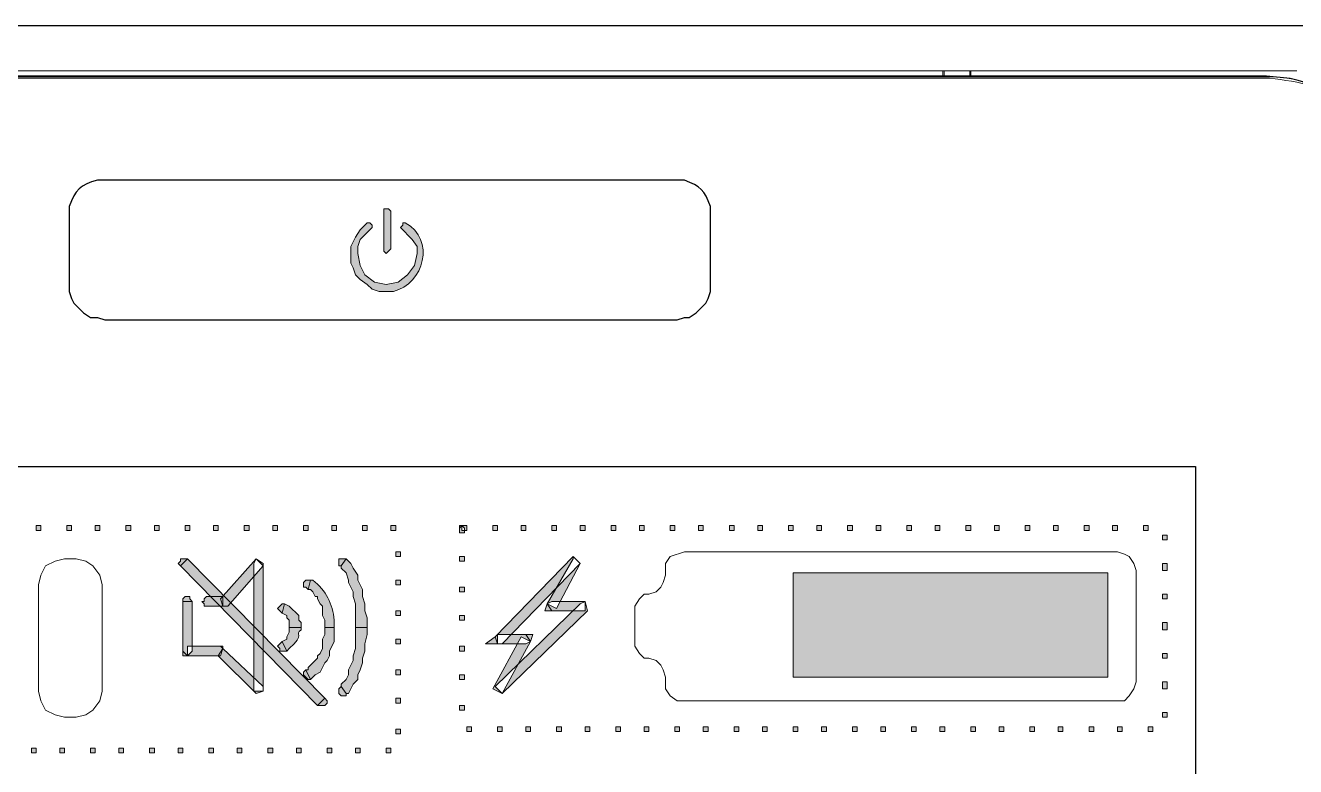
# Model space of a CAD drawing. Header units: millimetres. Extents: x 11355 to 11505, y 8083 to 8171.
# Drawn here: x 11373.899 to 11375.773, y 8089.76 to 8090.854 of the extents above; entities that cross this region are included whole.
import ezdxf

# ---------------------------------------------------------------- set-up
doc = ezdxf.new("R2010")
doc.units = ezdxf.units.MM
doc.layers.add('UPS', color=7, linetype='Continuous')

# ---------------------------------------------------------------- blocks, each defined once
blk = doc.blocks.new('UPS - Display Interface')
at = {"layer": 'UPS'}
blk.add_hatch(color=256, dxfattribs=at).paths.add_polyline_path([(0, 183.12), (-0.24, 183.36), (-0.24, 187.68), (0.24, 187.68), (0.48, 187.44), (0.48, 183.6)])
h = blk.add_hatch(color=256, dxfattribs=at)
h.dxf.hatch_style = 1
edge = h.paths.add_edge_path()
edge.add_spline(control_points=[(0, 179.28), (0, 179.28), (-0.72, 179.28), (-0.72, 179.28), (-0.72, 179.28), (-1.44, 179.52), (-1.44, 179.52), (-1.44, 179.52), (-1.92, 180), (-1.92, 180), (-1.92, 180), (-2.64, 180.48), (-2.64, 180.48), (-2.64, 180.48), (-3.12, 180.96), (-3.12, 180.96), (-3.12, 180.96), (-3.36, 181.68), (-3.36, 181.68), (-3.36, 181.68), (-3.6, 182.16), (-3.6, 182.16), (-3.6, 182.16), (-3.6, 183.84), (-3.6, 183.84), (-3.6, 183.84), (-3.12, 184.8), (-3.12, 184.8), (-3.12, 184.8), (-2.64, 185.52), (-2.64, 185.52), (-2.64, 185.52), (-1.92, 186.24), (-1.92, 186.24), (-1.92, 186.24), (-1.68, 186.24), (-1.68, 186.24), (-1.68, 186.24), (-1.44, 186), (-1.44, 186), (-1.44, 186), (-1.44, 185.76), (-1.44, 185.76), (-1.44, 185.76), (-2.64, 184.56), (-2.64, 184.56), (-2.64, 184.56), (-2.88, 183.84), (-2.88, 183.84), (-2.88, 183.84), (-2.88, 183.12), (-2.88, 183.12), (-2.88, 183.12), (-2.64, 181.92), (-2.64, 181.92), (-2.64, 181.92), (-2.16, 180.96), (-2.16, 180.96), (-2.16, 180.96), (-1.2, 180.24), (-1.2, 180.24), (-1.2, 180.24), (0, 180), (0, 180), (0, 180), (1.2, 180.24), (1.2, 180.24), (1.2, 180.24), (2.16, 180.96), (2.16, 180.96), (2.16, 180.96), (2.88, 181.92), (2.88, 181.92), (2.88, 181.92), (3.12, 183.12), (3.12, 183.12), (3.12, 183.12), (3.12, 183.84), (3.12, 183.84), (3.12, 183.84), (2.64, 184.56), (2.64, 184.56), (2.64, 184.56), (1.44, 185.76), (1.44, 185.76), (1.44, 185.76), (1.68, 186), (1.68, 186), (1.68, 186), (1.68, 186.24), (1.68, 186.24), (1.68, 186.24), (1.92, 186.24), (1.92, 186.24), (5.02, 184.56), (3.85, 180.06), (0.72, 179.28), (0.72, 179.28), (0, 179.28), (0, 179.28)], knot_values=[0, 0, 0, 0, 1, 1, 1, 2, 2, 2, 3, 3, 3, 4, 4, 4, 5, 5, 5, 6, 6, 6, 7, 7, 7, 8, 8, 8, 9, 9, 9, 10, 10, 10, 11, 11, 11, 12, 12, 12, 13, 13, 13, 14, 14, 14, 15, 15, 15, 16, 16, 16, 17, 17, 17, 18, 18, 18, 19, 19, 19, 20, 20, 20, 21, 21, 21, 22, 22, 22, 23, 23, 23, 24, 24, 24, 25, 25, 25, 26, 26, 26, 27, 27, 27, 28, 28, 28, 29, 29, 29, 30, 30, 30, 31, 31, 31, 32, 32, 32, 33, 33, 33, 33], degree=3, periodic=0)
h = blk.add_hatch(color=256, dxfattribs=at)
h.dxf.hatch_style = 2
h.paths.add_polyline_path([(-77.76, 154.32), (-77.28, 154.32), (-77.28, 153.84), (-77.76, 153.84)])
h.paths.add_polyline_path([(-77.76, 151.2), (-77.28, 151.2), (-77.28, 150.72), (-77.76, 150.72)])
h.paths.add_polyline_path([(-77.76, 148.32), (-77.28, 148.32), (-77.28, 147.84), (-77.76, 147.84)])
h.paths.add_polyline_path([(-77.76, 145.2), (-77.28, 145.2), (-77.28, 144.72), (-77.76, 144.72)])
h.paths.add_polyline_path([(-77.76, 142.32), (-77.28, 142.32), (-77.28, 141.84), (-77.76, 141.84)])
h.paths.add_polyline_path([(-77.76, 139.2), (-77.28, 139.2), (-77.28, 138.72), (-77.76, 138.72)])
h.paths.add_polyline_path([(-77.76, 136.32), (-77.28, 136.32), (-77.28, 135.84), (-77.76, 135.84)])
h.paths.add_polyline_path([(-77.76, 133.2), (-77.28, 133.2), (-77.28, 132.72), (-77.76, 132.72)])
h.paths.add_polyline_path([(-74.64, 132.48), (-75.12, 132.48), (-75.12, 132.96), (-74.64, 132.96)])
h.paths.add_polyline_path([(-71.52, 132.48), (-72, 132.48), (-72, 132.96), (-71.52, 132.96)])
h.paths.add_polyline_path([(-68.64, 132.48), (-69.12, 132.48), (-69.12, 132.96), (-68.64, 132.96)])
h.paths.add_polyline_path([(-65.52, 132.48), (-66, 132.48), (-66, 132.96), (-65.52, 132.96)])
h.paths.add_polyline_path([(-62.64, 132.48), (-63.12, 132.48), (-63.12, 132.96), (-62.64, 132.96)])
h.paths.add_polyline_path([(-59.52, 132.48), (-60, 132.48), (-60, 132.96), (-59.52, 132.96)])
h.paths.add_polyline_path([(-56.64, 132.48), (-57.12, 132.48), (-57.12, 132.96), (-56.64, 132.96)])
h.paths.add_polyline_path([(-53.52, 132.48), (-54, 132.48), (-54, 132.96), (-53.52, 132.96)])
h.paths.add_polyline_path([(-50.64, 132.48), (-51.12, 132.48), (-51.12, 132.96), (-50.64, 132.96)])
h.paths.add_polyline_path([(-47.52, 132.48), (-48, 132.48), (-48, 132.96), (-47.52, 132.96)])
h.paths.add_polyline_path([(-44.64, 132.48), (-45.12, 132.48), (-45.12, 132.96), (-44.64, 132.96)])
h.paths.add_polyline_path([(-41.52, 132.48), (-42, 132.48), (-42, 132.96), (-41.52, 132.96)])
h.paths.add_polyline_path([(-38.64, 132.48), (-39.12, 132.48), (-39.12, 132.96), (-38.64, 132.96)])
h.paths.add_polyline_path([(-35.52, 132.48), (-36, 132.48), (-36, 132.96), (-35.52, 132.96)])
h.paths.add_polyline_path([(-32.64, 132.48), (-33.12, 132.48), (-33.12, 132.96), (-32.64, 132.96)])
h.paths.add_polyline_path([(-29.52, 132.48), (-30, 132.48), (-30, 132.96), (-29.52, 132.96)])
h.paths.add_polyline_path([(-26.64, 132.48), (-27.12, 132.48), (-27.12, 132.96), (-26.64, 132.96)])
h.paths.add_polyline_path([(-23.52, 132.48), (-24, 132.48), (-24, 132.96), (-23.52, 132.96)])
h.paths.add_polyline_path([(-20.64, 132.48), (-21.12, 132.48), (-21.12, 132.96), (-20.64, 132.96)])
h.paths.add_polyline_path([(-17.52, 132.48), (-18, 132.48), (-18, 132.96), (-17.52, 132.96)])
h.paths.add_polyline_path([(-14.64, 132.48), (-15.12, 132.48), (-15.12, 132.96), (-14.64, 132.96)])
h.paths.add_polyline_path([(-11.52, 132.48), (-12, 132.48), (-12, 132.96), (-11.52, 132.96)])
h.paths.add_polyline_path([(-8.64, 132.48), (-9.12, 132.48), (-9.12, 132.96), (-8.64, 132.96)])
h.paths.add_polyline_path([(-5.52, 132.48), (-6, 132.48), (-6, 132.96), (-5.52, 132.96)])
h.paths.add_polyline_path([(-2.64, 132.48), (-3.12, 132.48), (-3.12, 132.96), (-2.64, 132.96)])
h.paths.add_polyline_path([(0.48, 132.48), (0, 132.48), (0, 132.96), (0.48, 132.96)])
h.paths.add_polyline_path([(1.44, 134.4), (0.96, 134.4), (0.96, 134.88), (1.44, 134.88)])
h.paths.add_polyline_path([(1.44, 137.52), (0.96, 137.52), (0.96, 138), (1.44, 138)])
h.paths.add_polyline_path([(1.44, 140.4), (0.96, 140.4), (0.96, 140.88), (1.44, 140.88)])
h.paths.add_polyline_path([(1.44, 143.52), (0.96, 143.52), (0.96, 144), (1.44, 144)])
h.paths.add_polyline_path([(1.44, 146.4), (0.96, 146.4), (0.96, 146.88), (1.44, 146.88)])
h.paths.add_polyline_path([(1.44, 149.52), (0.96, 149.52), (0.96, 150), (1.44, 150)])
h.paths.add_polyline_path([(1.44, 152.4), (0.96, 152.4), (0.96, 152.88), (1.44, 152.88)])
h.paths.add_polyline_path([(0.48, 155.52), (0.96, 155.52), (0.96, 155.04), (0.48, 155.04)])
h.paths.add_polyline_path([(-2.4, 155.52), (-1.92, 155.52), (-1.92, 155.04), (-2.4, 155.04)])
h.paths.add_polyline_path([(-5.52, 155.52), (-5.04, 155.52), (-5.04, 155.04), (-5.52, 155.04)])
h.paths.add_polyline_path([(-8.4, 155.52), (-7.92, 155.52), (-7.92, 155.04), (-8.4, 155.04)])
h.paths.add_polyline_path([(-11.52, 155.52), (-11.04, 155.52), (-11.04, 155.04), (-11.52, 155.04)])
h.paths.add_polyline_path([(-14.4, 155.52), (-13.92, 155.52), (-13.92, 155.04), (-14.4, 155.04)])
h.paths.add_polyline_path([(-17.52, 155.52), (-17.04, 155.52), (-17.04, 155.04), (-17.52, 155.04)])
h.paths.add_polyline_path([(-20.4, 155.52), (-19.92, 155.52), (-19.92, 155.04), (-20.4, 155.04)])
h.paths.add_polyline_path([(-23.52, 155.52), (-23.04, 155.52), (-23.04, 155.04), (-23.52, 155.04)])
h.paths.add_polyline_path([(-26.4, 155.52), (-25.92, 155.52), (-25.92, 155.04), (-26.4, 155.04)])
h.paths.add_polyline_path([(-29.52, 155.52), (-29.04, 155.52), (-29.04, 155.04), (-29.52, 155.04)])
h.paths.add_polyline_path([(-32.4, 155.52), (-31.92, 155.52), (-31.92, 155.04), (-32.4, 155.04)])
h.paths.add_polyline_path([(-35.52, 155.52), (-35.04, 155.52), (-35.04, 155.04), (-35.52, 155.04)])
h.paths.add_polyline_path([(-38.4, 155.52), (-37.92, 155.52), (-37.92, 155.04), (-38.4, 155.04)])
h.paths.add_polyline_path([(-41.52, 155.52), (-41.04, 155.52), (-41.04, 155.04), (-41.52, 155.04)])
h.paths.add_polyline_path([(-44.4, 155.52), (-43.92, 155.52), (-43.92, 155.04), (-44.4, 155.04)])
h.paths.add_polyline_path([(-47.52, 155.52), (-47.04, 155.52), (-47.04, 155.04), (-47.52, 155.04)])
h.paths.add_polyline_path([(-50.4, 155.52), (-49.92, 155.52), (-49.92, 155.04), (-50.4, 155.04)])
h.paths.add_polyline_path([(-53.52, 155.52), (-53.04, 155.52), (-53.04, 155.04), (-53.52, 155.04)])
h.paths.add_polyline_path([(-56.4, 155.52), (-55.92, 155.52), (-55.92, 155.04), (-56.4, 155.04)])
h.paths.add_polyline_path([(-59.52, 155.52), (-59.04, 155.52), (-59.04, 155.04), (-59.52, 155.04)])
h.paths.add_polyline_path([(-62.4, 155.52), (-61.92, 155.52), (-61.92, 155.04), (-62.4, 155.04)])
h.paths.add_polyline_path([(-65.52, 155.52), (-65.04, 155.52), (-65.04, 155.04), (-65.52, 155.04)])
h.paths.add_polyline_path([(-68.4, 155.52), (-67.92, 155.52), (-67.92, 155.04), (-68.4, 155.04)])
h.paths.add_polyline_path([(-71.52, 155.52), (-71.04, 155.52), (-71.04, 155.04), (-71.52, 155.04)])
h.paths.add_polyline_path([(-74.4, 155.52), (-73.92, 155.52), (-73.92, 155.04), (-74.4, 155.04)])
h.paths.add_polyline_path([(-77.52, 155.52), (-77.04, 155.52), (-77.04, 155.04), (-77.52, 155.04)])
h = blk.add_hatch(color=256, dxfattribs=at)
h.dxf.hatch_style = 2
h.paths.add_polyline_path([(7.68, 155.52), (7.92, 155.28), (7.92, 154.8), (7.44, 154.8), (7.44, 155.28)])
h.paths.add_polyline_path([(7.44, 152.4), (7.92, 152.4), (7.92, 151.92), (7.44, 151.92)])
h.paths.add_polyline_path([(7.44, 149.28), (7.92, 149.28), (7.92, 148.8), (7.44, 148.8)])
h.paths.add_polyline_path([(7.44, 146.4), (7.92, 146.4), (7.92, 145.92), (7.44, 145.92)])
h.paths.add_polyline_path([(7.44, 143.28), (7.92, 143.28), (7.92, 142.8), (7.44, 142.8)])
h.paths.add_polyline_path([(7.44, 140.4), (7.92, 140.4), (7.92, 139.92), (7.44, 139.92)])
h.paths.add_polyline_path([(7.44, 137.28), (7.92, 137.28), (7.92, 136.8), (7.44, 136.8)])
h.paths.add_polyline_path([(8.64, 134.64), (8.16, 134.64), (8.16, 135.12), (8.64, 135.12)])
h.paths.add_polyline_path([(11.76, 134.64), (11.28, 134.64), (11.28, 135.12), (11.76, 135.12)])
h.paths.add_polyline_path([(14.64, 134.64), (14.16, 134.64), (14.16, 135.12), (14.64, 135.12)])
h.paths.add_polyline_path([(17.76, 134.64), (17.28, 134.64), (17.28, 135.12), (17.76, 135.12)])
h.paths.add_polyline_path([(20.64, 134.64), (20.16, 134.64), (20.16, 135.12), (20.64, 135.12)])
h.paths.add_polyline_path([(23.76, 134.64), (23.28, 134.64), (23.28, 135.12), (23.76, 135.12)])
h.paths.add_polyline_path([(26.64, 134.64), (26.16, 134.64), (26.16, 135.12), (26.64, 135.12)])
h.paths.add_polyline_path([(29.76, 134.64), (29.28, 134.64), (29.28, 135.12), (29.76, 135.12)])
h.paths.add_polyline_path([(32.64, 134.64), (32.16, 134.64), (32.16, 135.12), (32.64, 135.12)])
h.paths.add_polyline_path([(35.76, 134.64), (35.28, 134.64), (35.28, 135.12), (35.76, 135.12)])
h.paths.add_polyline_path([(38.64, 134.64), (38.16, 134.64), (38.16, 135.12), (38.64, 135.12)])
h.paths.add_polyline_path([(41.76, 134.64), (41.28, 134.64), (41.28, 135.12), (41.76, 135.12)])
h.paths.add_polyline_path([(44.64, 134.64), (44.16, 134.64), (44.16, 135.12), (44.64, 135.12)])
h.paths.add_polyline_path([(47.76, 134.64), (47.28, 134.64), (47.28, 135.12), (47.76, 135.12)])
h.paths.add_polyline_path([(50.64, 134.64), (50.16, 134.64), (50.16, 135.12), (50.64, 135.12)])
h.paths.add_polyline_path([(53.76, 134.64), (53.28, 134.64), (53.28, 135.12), (53.76, 135.12)])
h.paths.add_polyline_path([(56.64, 134.64), (56.16, 134.64), (56.16, 135.12), (56.64, 135.12)])
h.paths.add_polyline_path([(59.76, 134.64), (59.28, 134.64), (59.28, 135.12), (59.76, 135.12)])
h.paths.add_polyline_path([(62.64, 134.64), (62.16, 134.64), (62.16, 135.12), (62.64, 135.12)])
h.paths.add_polyline_path([(65.76, 134.64), (65.28, 134.64), (65.28, 135.12), (65.76, 135.12)])
h.paths.add_polyline_path([(68.64, 134.64), (68.16, 134.64), (68.16, 135.12), (68.64, 135.12)])
h.paths.add_polyline_path([(71.76, 134.64), (71.28, 134.64), (71.28, 135.12), (71.76, 135.12)])
h.paths.add_polyline_path([(74.64, 134.64), (74.16, 134.64), (74.16, 135.12), (74.64, 135.12)])
h.paths.add_polyline_path([(77.76, 134.64), (77.28, 134.64), (77.28, 135.12), (77.76, 135.12)])
h.paths.add_polyline_path([(79.2, 136.08), (78.72, 136.08), (78.72, 136.56), (79.2, 136.56)])
h.paths.add_polyline_path([(79.2, 138.96), (78.72, 138.96), (78.72, 139.68), (79.2, 139.68)])
h.paths.add_polyline_path([(79.2, 142.08), (78.72, 142.08), (78.72, 142.56), (79.2, 142.56)])
h.paths.add_polyline_path([(79.2, 144.96), (78.72, 144.96), (78.72, 145.68), (79.2, 145.68)])
h.paths.add_polyline_path([(79.2, 148.08), (78.72, 148.08), (78.72, 148.56), (79.2, 148.56)])
h.paths.add_polyline_path([(79.2, 150.96), (78.72, 150.96), (78.72, 151.68), (79.2, 151.68)])
h.paths.add_polyline_path([(79.2, 154.08), (78.72, 154.08), (78.72, 154.56), (79.2, 154.56)])
h.paths.add_polyline_path([(76.8, 155.52), (77.28, 155.52), (77.28, 155.04), (76.8, 155.04)])
h.paths.add_polyline_path([(73.68, 155.52), (74.16, 155.52), (74.16, 155.04), (73.68, 155.04)])
h.paths.add_polyline_path([(70.8, 155.52), (71.28, 155.52), (71.28, 155.04), (70.8, 155.04)])
h.paths.add_polyline_path([(67.68, 155.52), (68.16, 155.52), (68.16, 155.04), (67.68, 155.04)])
h.paths.add_polyline_path([(64.8, 155.52), (65.28, 155.52), (65.28, 155.04), (64.8, 155.04)])
h.paths.add_polyline_path([(61.68, 155.52), (62.16, 155.52), (62.16, 155.04), (61.68, 155.04)])
h.paths.add_polyline_path([(58.8, 155.52), (59.28, 155.52), (59.28, 155.04), (58.8, 155.04)])
h.paths.add_polyline_path([(55.68, 155.52), (56.16, 155.52), (56.16, 155.04), (55.68, 155.04)])
h.paths.add_polyline_path([(52.8, 155.52), (53.28, 155.52), (53.28, 155.04), (52.8, 155.04)])
h.paths.add_polyline_path([(49.68, 155.52), (50.16, 155.52), (50.16, 155.04), (49.68, 155.04)])
h.paths.add_polyline_path([(46.8, 155.52), (47.28, 155.52), (47.28, 155.04), (46.8, 155.04)])
h.paths.add_polyline_path([(43.68, 155.52), (44.16, 155.52), (44.16, 155.04), (43.68, 155.04)])
h.paths.add_polyline_path([(40.8, 155.52), (41.28, 155.52), (41.28, 155.04), (40.8, 155.04)])
h.paths.add_polyline_path([(37.68, 155.52), (38.16, 155.52), (38.16, 155.04), (37.68, 155.04)])
h.paths.add_polyline_path([(34.8, 155.52), (35.28, 155.52), (35.28, 155.04), (34.8, 155.04)])
h.paths.add_polyline_path([(31.68, 155.52), (32.16, 155.52), (32.16, 155.04), (31.68, 155.04)])
h.paths.add_polyline_path([(28.8, 155.52), (29.28, 155.52), (29.28, 155.04), (28.8, 155.04)])
h.paths.add_polyline_path([(25.68, 155.52), (26.16, 155.52), (26.16, 155.04), (25.68, 155.04)])
h.paths.add_polyline_path([(22.8, 155.52), (23.28, 155.52), (23.28, 155.04), (22.8, 155.04)])
h.paths.add_polyline_path([(19.68, 155.52), (20.16, 155.52), (20.16, 155.04), (19.68, 155.04)])
h.paths.add_polyline_path([(16.8, 155.52), (17.28, 155.52), (17.28, 155.04), (16.8, 155.04)])
h.paths.add_polyline_path([(13.68, 155.52), (14.16, 155.52), (14.16, 155.04), (13.68, 155.04)])
h.paths.add_polyline_path([(10.8, 155.52), (11.28, 155.52), (11.28, 155.04), (10.8, 155.04)])
h.paths.add_polyline_path([(7.68, 155.52), (8.16, 155.52), (8.16, 155.04), (7.68, 155.04)])
h.paths.add_polyline_path([(7.44, 155.28), (7.44, 155.52), (7.68, 155.52)])
h = blk.add_hatch(color=256, dxfattribs=at)
h.dxf.hatch_style = 2
h.paths.add_polyline_path([(-6.96, 137.28), (-20.88, 151.44), (-20.16, 152.16), (-6.24, 138)])
h.paths.add_polyline_path([(-20.16, 152.16), (-20.88, 151.44), (-21.12, 151.68), (-20.88, 151.92), (-20.88, 152.16)])
h.paths.add_polyline_path([(-6.96, 137.28), (-6.24, 138), (-6, 137.76), (-6, 137.52), (-6.24, 137.28)])
h = blk.add_hatch(color=256, dxfattribs=at)
h.dxf.hatch_style = 2
h.paths.add_polyline_path([(-18.24, 148.32), (-16.56, 148.32), (-16.56, 147.36), (-18.24, 147.36), (-18.48, 147.36), (-18.48, 147.6), (-18.72, 147.84), (-18.48, 147.84), (-18.48, 148.08)])
edge = h.paths.add_edge_path()
edge.add_spline(control_points=[(-16.08, 147.36), (-16.08, 147.36), (-16.56, 147.36), (-16.56, 147.36), (-16.56, 147.36), (-16.08, 147.36), (-16.08, 147.36)], knot_values=[0, 0, 0, 0, 1, 1, 1, 2, 2, 2, 2], degree=3, periodic=0)
h.paths.add_polyline_path([(-16.56, 147.36), (-16.8, 148.08), (-13.2, 152.16), (-12.48, 151.44), (-16.08, 147.36)])
h.paths.add_polyline_path([(-13.2, 152.16), (-12.48, 151.68), (-12.48, 138.72), (-13.44, 138.72), (-13.44, 151.68)])
h.paths.add_polyline_path([(-12.48, 138.72), (-13.2, 138.48), (-17.04, 142.32), (-16.56, 143.04), (-12.48, 139.2)])
h.paths.add_polyline_path([(-16.8, 143.28), (-16.56, 143.28), (-16.56, 143.04)])
h.paths.add_polyline_path([(-16.56, 143.04), (-16.8, 142.32), (-20.16, 142.32), (-20.16, 143.28), (-16.8, 143.28)])
h.paths.add_polyline_path([(-20.16, 142.32), (-20.64, 142.32), (-20.64, 142.8)])
h.paths.add_polyline_path([(-20.16, 142.32), (-20.64, 142.8), (-20.64, 147.84), (-19.68, 147.84), (-19.68, 142.8)])
h.paths.add_polyline_path([(-19.68, 147.84), (-20.64, 147.84), (-20.64, 148.08), (-20.4, 148.32), (-19.92, 148.32), (-19.92, 148.08)])
h = blk.add_hatch(color=256, dxfattribs=at)
h.dxf.hatch_style = 2
h.paths.add_polyline_path([(-4.08, 138.48), (-4.56, 139.2), (-4.56, 139.44), (-4.08, 139.92), (-3.84, 140.4), (-3.84, 140.88), (-3.36, 141.84), (-3.36, 142.32), (-3.12, 143.04), (-3.12, 145.2), (-1.92, 145.2), (-1.92, 144.48), (-2.16, 143.52), (-2.16, 142.8), (-2.4, 142.08), (-2.4, 141.6), (-2.64, 140.88), (-2.88, 140.4), (-2.88, 139.92), (-3.36, 139.44), (-3.84, 138.48)])
h.paths.add_polyline_path([(-1.92, 145.2), (-3.12, 145.2), (-3.12, 147.6), (-3.36, 148.32), (-3.36, 148.8), (-3.84, 149.76), (-3.84, 150), (-4.08, 150.72), (-4.56, 151.2), (-4.56, 151.44), (-4.08, 152.16), (-3.6, 151.68), (-3.36, 151.2), (-2.88, 150.48), (-2.88, 150), (-2.4, 149.04), (-2.4, 148.32), (-2.16, 147.6), (-2.16, 146.88), (-1.92, 146.16)])
h.paths.add_polyline_path([(-4.08, 152.16), (-4.56, 151.44), (-4.8, 151.44), (-4.8, 152.16)])
h.paths.add_polyline_path([(-4.56, 139.2), (-4.08, 138.48), (-4.08, 138.24), (-4.56, 138.24), (-4.8, 138.48), (-4.8, 138.96)])
h = blk.add_hatch(color=256, dxfattribs=at)
h.dxf.hatch_style = 2
h.paths.add_polyline_path([(16.8, 146.88), (16.08, 146.88), (16.32, 147.6)])
h.paths.add_polyline_path([(16.32, 147.6), (16.8, 147.84), (20.16, 147.84), (20.16, 146.88), (16.8, 146.88)])
h.paths.add_polyline_path([(20.16, 147.84), (20.4, 146.88), (11.76, 138.48), (11.04, 139.2), (19.68, 147.6)])
h.paths.add_polyline_path([(11.76, 138.48), (10.8, 138.96), (13.68, 144.24), (14.64, 143.76)])
h.paths.add_polyline_path([(14.16, 144.48), (14.88, 144.48), (14.64, 143.76)])
h.paths.add_polyline_path([(14.64, 143.76), (14.16, 143.52), (11.28, 143.52), (11.28, 144.48), (14.16, 144.48)])
h.paths.add_polyline_path([(11.28, 143.52), (10.08, 143.52), (11.04, 144.24)])
h.paths.add_polyline_path([(11.28, 143.52), (11.04, 144.24), (18.96, 152.4), (19.68, 151.68), (11.76, 143.52)])
h.paths.add_polyline_path([(18.96, 152.4), (19.68, 151.68), (17.28, 147.12), (16.32, 147.6), (18.96, 152.16)])
h = blk.add_hatch(color=256, dxfattribs=at)
h.dxf.hatch_style = 2
h.paths.add_polyline_path([(-7.68, 139.92), (-8.16, 140.88), (-7.92, 140.88), (-7.92, 141.12), (-6.96, 142.08), (-6.96, 142.32), (-6.72, 142.56), (-6.48, 143.04), (-6.48, 144), (-6.24, 144.48), (-6.24, 145.2), (-5.28, 145.2), (-5.28, 143.76), (-5.76, 142.8), (-5.76, 142.32), (-6, 141.84), (-6.24, 141.6), (-6.72, 140.64), (-7.2, 140.4)])
edge = h.paths.add_edge_path()
edge.add_spline(control_points=[(-5.28, 145.2), (-5.28, 145.2), (-6.24, 145.2), (-6.24, 145.2), (-6.24, 145.2), (-6.24, 145.92), (-6.24, 145.92), (-6.24, 145.92), (-6.48, 146.4), (-6.48, 146.4), (-6.48, 146.4), (-6.48, 147.36), (-6.48, 147.36), (-6.48, 147.36), (-6.72, 147.6), (-6.72, 147.6), (-6.72, 147.6), (-6.96, 148.08), (-6.96, 148.08), (-6.96, 148.08), (-6.96, 148.32), (-6.96, 148.32), (-6.96, 148.32), (-7.2, 148.32), (-7.2, 148.32), (-7.2, 148.32), (-7.44, 148.8), (-7.44, 148.8), (-7.44, 148.8), (-7.68, 149.04), (-7.68, 149.04), (-7.68, 149.04), (-7.92, 149.04), (-7.92, 149.04), (-7.92, 149.04), (-7.68, 150), (-7.68, 150), (-7.68, 150), (-7.44, 150), (-7.44, 150), (-6.12, 148.95), (-5.42, 147.56), (-5.28, 145.92), (-5.28, 145.92), (-5.28, 145.2), (-5.28, 145.2)], knot_values=[0, 0, 0, 0, 1, 1, 1, 2, 2, 2, 3, 3, 3, 4, 4, 4, 5, 5, 5, 6, 6, 6, 7, 7, 7, 8, 8, 8, 9, 9, 9, 10, 10, 10, 11, 11, 11, 12, 12, 12, 13, 13, 13, 14, 14, 14, 15, 15, 15, 15], degree=3, periodic=0)
h.paths.add_polyline_path([(-7.68, 150), (-7.92, 149.04), (-8.16, 149.28), (-8.4, 149.28), (-8.4, 149.76), (-8.16, 150)])
h.paths.add_polyline_path([(-8.16, 140.88), (-7.68, 139.92), (-7.92, 139.92), (-8.4, 140.4), (-8.4, 140.64)])
h = blk.add_hatch(color=256, dxfattribs=at)
h.dxf.hatch_style = 2
h.paths.add_polyline_path([(41.28, 140.16), (73.2, 140.16), (73.2, 150.72), (41.28, 150.72)])
h = blk.add_hatch(color=256, dxfattribs=at)
h.dxf.hatch_style = 2
edge = h.paths.add_edge_path()
edge.add_spline(control_points=[(-10.08, 142.8), (-10.08, 142.8), (-10.56, 143.76), (-10.56, 143.76), (-10.56, 143.76), (-10.08, 144), (-10.08, 144), (-10.08, 144), (-10.08, 144.24), (-10.08, 144.24), (-10.08, 144.24), (-9.84, 144.72), (-9.84, 144.72), (-9.84, 144.72), (-9.84, 145.2), (-9.84, 145.2), (-9.84, 145.2), (-8.64, 145.2), (-8.64, 145.2), (-8.64, 145.2), (-8.64, 144.96), (-8.64, 144.96), (-9.37, 144.44), (-8.13, 144.54), (-9.84, 143.04), (-9.84, 143.04), (-10.08, 142.8), (-10.08, 142.8)], knot_values=[0, 0, 0, 0, 1, 1, 1, 2, 2, 2, 3, 3, 3, 4, 4, 4, 5, 5, 5, 6, 6, 6, 7, 7, 7, 8, 8, 8, 9, 9, 9, 9], degree=3, periodic=0)
h.paths.add_polyline_path([(-8.64, 145.2), (-9.84, 145.2), (-9.84, 145.92), (-10.08, 146.16), (-10.08, 146.4), (-10.56, 146.64), (-10.32, 147.6), (-9.84, 147.36), (-8.88, 146.4), (-8.88, 145.92), (-8.64, 145.68)])
h.paths.add_polyline_path([(-10.32, 147.6), (-10.56, 146.64), (-11.04, 147.12), (-10.56, 147.6)])
h.paths.add_polyline_path([(-10.56, 143.76), (-10.08, 142.8), (-10.8, 142.8), (-10.8, 143.04), (-11.04, 143.28)])
at = {"layer": 'UPS', "lineweight": 25}
for points in [[(89.28, 201.12), (-89.28, 201.12)], [(-32.16, 187.2), (-32.16, 180)], [(32.88, 180), (32.88, 187.2)], [(-32.16, 180), (-32.16, 179.28), (-31.92, 178.56), (-31.68, 178.08), (-30.72, 177.12), (-30, 176.64), (-29.28, 176.64), (-28.56, 176.4), (29.52, 176.4)], [(29.52, 176.4), (30.24, 176.64), (30.72, 176.64), (31.44, 177.12), (32.4, 178.08), (32.64, 178.56), (32.88, 179.28), (32.88, 180)], [(82.08, 65.04), (-80.88, 65.04), (-80.88, 161.52), (82.08, 161.52), (82.08, 65.04)]]:
    blk.add_lwpolyline(points, dxfattribs=at)
at = {"layer": 'UPS', "lineweight": 0}
for points in [[(0, 183.12), (-0.24, 183.36), (-0.24, 187.68), (0.24, 187.68), (0.48, 187.44), (0.48, 183.6), (0, 183.12)], [(-35.52, 155.52), (-35.04, 155.52), (-35.04, 155.04), (-35.52, 155.04), (-35.52, 155.52)], [(-32.4, 155.52), (-31.92, 155.52), (-31.92, 155.04), (-32.4, 155.04), (-32.4, 155.52)], [(-29.52, 155.52), (-29.04, 155.52), (-29.04, 155.04), (-29.52, 155.04), (-29.52, 155.52)], [(-26.4, 155.52), (-25.92, 155.52), (-25.92, 155.04), (-26.4, 155.04), (-26.4, 155.52)], [(-23.52, 155.52), (-23.04, 155.52), (-23.04, 155.04), (-23.52, 155.04), (-23.52, 155.52)], [(-20.4, 155.52), (-19.92, 155.52), (-19.92, 155.04), (-20.4, 155.04), (-20.4, 155.52)], [(-17.52, 155.52), (-17.04, 155.52), (-17.04, 155.04), (-17.52, 155.04), (-17.52, 155.52)], [(-14.4, 155.52), (-13.92, 155.52), (-13.92, 155.04), (-14.4, 155.04), (-14.4, 155.52)], [(-11.52, 155.52), (-11.04, 155.52), (-11.04, 155.04), (-11.52, 155.04), (-11.52, 155.52)], [(-8.4, 155.52), (-7.92, 155.52), (-7.92, 155.04), (-8.4, 155.04), (-8.4, 155.52)], [(-5.52, 155.52), (-5.04, 155.52), (-5.04, 155.04), (-5.52, 155.04), (-5.52, 155.52)], [(-2.4, 155.52), (-1.92, 155.52), (-1.92, 155.04), (-2.4, 155.04), (-2.4, 155.52)], [(0.48, 155.52), (0.96, 155.52), (0.96, 155.04), (0.48, 155.04), (0.48, 155.52)], [(7.44, 155.28), (7.44, 155.52), (7.68, 155.52), (7.44, 155.28)], [(7.68, 155.52), (7.92, 155.28), (7.92, 154.8), (7.44, 154.8), (7.44, 155.28), (7.68, 155.52)], [(7.68, 155.52), (8.16, 155.52), (8.16, 155.04), (7.68, 155.04), (7.68, 155.52)], [(10.8, 155.52), (11.28, 155.52), (11.28, 155.04), (10.8, 155.04), (10.8, 155.52)], [(13.68, 155.52), (14.16, 155.52), (14.16, 155.04), (13.68, 155.04), (13.68, 155.52)], [(16.8, 155.52), (17.28, 155.52), (17.28, 155.04), (16.8, 155.04), (16.8, 155.52)], [(19.68, 155.52), (20.16, 155.52), (20.16, 155.04), (19.68, 155.04), (19.68, 155.52)], [(22.8, 155.52), (23.28, 155.52), (23.28, 155.04), (22.8, 155.04), (22.8, 155.52)], [(25.68, 155.52), (26.16, 155.52), (26.16, 155.04), (25.68, 155.04), (25.68, 155.52)], [(28.8, 155.52), (29.28, 155.52), (29.28, 155.04), (28.8, 155.04), (28.8, 155.52)], [(31.68, 155.52), (32.16, 155.52), (32.16, 155.04), (31.68, 155.04), (31.68, 155.52)], [(34.8, 155.52), (35.28, 155.52), (35.28, 155.04), (34.8, 155.04), (34.8, 155.52)], [(37.68, 155.52), (38.16, 155.52), (38.16, 155.04), (37.68, 155.04), (37.68, 155.52)], [(40.8, 155.52), (41.28, 155.52), (41.28, 155.04), (40.8, 155.04), (40.8, 155.52)], [(43.68, 155.52), (44.16, 155.52), (44.16, 155.04), (43.68, 155.04), (43.68, 155.52)], [(46.8, 155.52), (47.28, 155.52), (47.28, 155.04), (46.8, 155.04), (46.8, 155.52)], [(49.68, 155.52), (50.16, 155.52), (50.16, 155.04), (49.68, 155.04), (49.68, 155.52)], [(52.8, 155.52), (53.28, 155.52), (53.28, 155.04), (52.8, 155.04), (52.8, 155.52)], [(55.68, 155.52), (56.16, 155.52), (56.16, 155.04), (55.68, 155.04), (55.68, 155.52)], [(58.8, 155.52), (59.28, 155.52), (59.28, 155.04), (58.8, 155.04), (58.8, 155.52)], [(61.68, 155.52), (62.16, 155.52), (62.16, 155.04), (61.68, 155.04), (61.68, 155.52)], [(64.8, 155.52), (65.28, 155.52), (65.28, 155.04), (64.8, 155.04), (64.8, 155.52)], [(67.68, 155.52), (68.16, 155.52), (68.16, 155.04), (67.68, 155.04), (67.68, 155.52)], [(70.8, 155.52), (71.28, 155.52), (71.28, 155.04), (70.8, 155.04), (70.8, 155.52)], [(73.68, 155.52), (74.16, 155.52), (74.16, 155.04), (73.68, 155.04), (73.68, 155.52)], [(76.8, 155.52), (77.28, 155.52), (77.28, 155.04), (76.8, 155.04), (76.8, 155.52)], [(79.2, 154.08), (78.72, 154.08), (78.72, 154.56), (79.2, 154.56), (79.2, 154.08)], [(-20.16, 152.16), (-20.88, 151.44), (-21.12, 151.68), (-20.88, 151.92), (-20.88, 152.16), (-20.16, 152.16)], [(-6.96, 137.28), (-20.88, 151.44), (-20.16, 152.16), (-6.24, 138), (-6.96, 137.28)], [(-16.56, 147.36), (-16.8, 148.08), (-13.2, 152.16), (-12.48, 151.44), (-16.08, 147.36), (-16.56, 147.36)], [(-13.2, 152.16), (-12.48, 151.68), (-12.48, 138.72), (-13.44, 138.72), (-13.44, 151.68), (-13.2, 152.16)], [(-4.08, 152.16), (-4.56, 151.44), (-4.8, 151.44), (-4.8, 152.16), (-4.08, 152.16)], [(-1.92, 145.2), (-3.12, 145.2), (-3.12, 147.6), (-3.36, 148.32), (-3.36, 148.8), (-3.84, 149.76), (-3.84, 150), (-4.08, 150.72), (-4.56, 151.2), (-4.56, 151.44), (-4.08, 152.16), (-3.6, 151.68), (-3.36, 151.2), (-2.88, 150.48), (-2.88, 150), (-2.4, 149.04), (-2.4, 148.32), (-2.16, 147.6), (-2.16, 146.88), (-1.92, 146.16), (-1.92, 145.2)], [(1.44, 152.4), (0.96, 152.4), (0.96, 152.88), (1.44, 152.88), (1.44, 152.4)], [(7.44, 152.4), (7.92, 152.4), (7.92, 151.92), (7.44, 151.92), (7.44, 152.4)], [(11.28, 143.52), (11.04, 144.24), (18.96, 152.4), (19.68, 151.68), (11.76, 143.52), (11.28, 143.52)], [(18.96, 152.4), (19.68, 151.68), (17.28, 147.12), (16.32, 147.6), (18.96, 152.16), (18.96, 152.4)], [(79.2, 150.96), (78.72, 150.96), (78.72, 151.68), (79.2, 151.68), (79.2, 150.96)], [(-7.68, 150), (-7.92, 149.04), (-8.16, 149.28), (-8.4, 149.28), (-8.4, 149.76), (-8.16, 150), (-7.68, 150)], [(1.44, 149.52), (0.96, 149.52), (0.96, 150), (1.44, 150), (1.44, 149.52)], [(41.28, 140.16), (73.2, 140.16), (73.2, 150.72), (41.28, 150.72), (41.28, 140.16)], [(-19.68, 147.84), (-20.64, 147.84), (-20.64, 148.08), (-20.4, 148.32), (-19.92, 148.32), (-19.92, 148.08), (-19.68, 147.84)], [(-18.24, 148.32), (-16.56, 148.32), (-16.56, 147.36), (-18.24, 147.36), (-18.24, 147.36), (-18.48, 147.36), (-18.48, 147.6), (-18.72, 147.84), (-18.48, 147.84), (-18.48, 148.08), (-18.24, 148.32), (-18.24, 148.32)], [(7.44, 149.28), (7.92, 149.28), (7.92, 148.8), (7.44, 148.8), (7.44, 149.28)], [(79.2, 148.08), (78.72, 148.08), (78.72, 148.56), (79.2, 148.56), (79.2, 148.08)], [(-20.16, 142.32), (-20.64, 142.8), (-20.64, 147.84), (-19.68, 147.84), (-19.68, 142.8), (-20.16, 142.32)], [(-10.32, 147.6), (-10.56, 146.64), (-11.04, 147.12), (-10.56, 147.6), (-10.32, 147.6)], [(-8.64, 145.2), (-9.84, 145.2), (-9.84, 145.92), (-10.08, 146.16), (-10.08, 146.4), (-10.56, 146.64), (-10.32, 147.6), (-9.84, 147.36), (-8.88, 146.4), (-8.88, 145.92), (-8.64, 145.68), (-8.64, 145.2)], [(1.44, 146.4), (0.96, 146.4), (0.96, 146.88), (1.44, 146.88), (1.44, 146.4)], [(20.16, 147.84), (20.4, 146.88), (11.76, 138.48), (11.04, 139.2), (19.68, 147.6), (20.16, 147.84)], [(16.8, 146.88), (16.08, 146.88), (16.32, 147.6), (16.8, 146.88)], [(16.32, 147.6), (16.8, 147.84), (20.16, 147.84), (20.16, 146.88), (16.8, 146.88), (16.32, 147.6)], [(7.44, 146.4), (7.92, 146.4), (7.92, 145.92), (7.44, 145.92), (7.44, 146.4)], [(79.2, 144.96), (78.72, 144.96), (78.72, 145.68), (79.2, 145.68), (79.2, 144.96)], [(-7.68, 139.92), (-8.16, 140.88), (-7.92, 140.88), (-7.92, 141.12), (-6.96, 142.08), (-6.96, 142.32), (-6.72, 142.56), (-6.48, 143.04), (-6.48, 144), (-6.24, 144.48), (-6.24, 145.2), (-5.28, 145.2), (-5.28, 143.76), (-5.76, 142.8), (-5.76, 142.32), (-6, 141.84), (-6.24, 141.6), (-6.72, 140.64), (-7.2, 140.4), (-7.68, 139.92)], [(-4.08, 138.48), (-4.56, 139.2), (-4.56, 139.44), (-4.08, 139.92), (-3.84, 140.4), (-3.84, 140.88), (-3.36, 141.84), (-3.36, 142.32), (-3.12, 143.04), (-3.12, 145.2), (-1.92, 145.2), (-1.92, 144.48), (-2.16, 143.52), (-2.16, 142.8), (-2.4, 142.08), (-2.4, 141.6), (-2.64, 140.88), (-2.88, 140.4), (-2.88, 139.92), (-3.36, 139.44), (-3.84, 138.48), (-4.08, 138.48)], [(14.64, 143.76), (14.16, 143.52), (11.28, 143.52), (11.28, 144.48), (14.16, 144.48), (14.64, 143.76)], [(14.16, 144.48), (14.88, 144.48), (14.64, 143.76), (14.16, 144.48)], [(-16.56, 143.04), (-16.8, 142.32), (-20.16, 142.32), (-20.16, 143.28), (-16.8, 143.28), (-16.56, 143.04)], [(-12.48, 138.72), (-13.2, 138.48), (-17.04, 142.32), (-16.56, 143.04), (-12.48, 139.2), (-12.48, 138.72)], [(-16.8, 143.28), (-16.56, 143.28), (-16.56, 143.04), (-16.8, 143.28)], [(-10.56, 143.76), (-10.08, 142.8), (-10.8, 142.8), (-10.8, 143.04), (-11.04, 143.28), (-10.56, 143.76)], [(1.44, 143.52), (0.96, 143.52), (0.96, 144), (1.44, 144), (1.44, 143.52)], [(7.44, 143.28), (7.92, 143.28), (7.92, 142.8), (7.44, 142.8), (7.44, 143.28)], [(11.28, 143.52), (10.08, 143.52), (11.04, 144.24), (11.28, 143.52)], [(11.76, 138.48), (10.8, 138.96), (13.68, 144.24), (14.64, 143.76), (11.76, 138.48)], [(-20.16, 142.32), (-20.64, 142.32), (-20.64, 142.8), (-20.16, 142.32)], [(79.2, 142.08), (78.72, 142.08), (78.72, 142.56), (79.2, 142.56), (79.2, 142.08)], [(-8.16, 140.88), (-7.68, 139.92), (-7.92, 139.92), (-8.4, 140.4), (-8.4, 140.64), (-8.16, 140.88)], [(1.44, 140.4), (0.96, 140.4), (0.96, 140.88), (1.44, 140.88), (1.44, 140.4)], [(-4.56, 139.2), (-4.08, 138.48), (-4.08, 138.24), (-4.56, 138.24), (-4.8, 138.48), (-4.8, 138.96), (-4.56, 139.2)], [(7.44, 140.4), (7.92, 140.4), (7.92, 139.92), (7.44, 139.92), (7.44, 140.4)], [(79.2, 138.96), (78.72, 138.96), (78.72, 139.68), (79.2, 139.68), (79.2, 138.96)], [(-6.96, 137.28), (-6.24, 138), (-6, 137.76), (-6, 137.52), (-6.24, 137.28), (-6.96, 137.28)], [(1.44, 137.52), (0.96, 137.52), (0.96, 138), (1.44, 138), (1.44, 137.52)], [(7.44, 137.28), (7.92, 137.28), (7.92, 136.8), (7.44, 136.8), (7.44, 137.28)], [(79.2, 136.08), (78.72, 136.08), (78.72, 136.56), (79.2, 136.56), (79.2, 136.08)], [(1.44, 134.4), (0.96, 134.4), (0.96, 134.88), (1.44, 134.88), (1.44, 134.4)], [(8.64, 134.64), (8.16, 134.64), (8.16, 135.12), (8.64, 135.12), (8.64, 134.64)], [(11.76, 134.64), (11.28, 134.64), (11.28, 135.12), (11.76, 135.12), (11.76, 134.64)], [(14.64, 134.64), (14.16, 134.64), (14.16, 135.12), (14.64, 135.12), (14.64, 134.64)], [(17.76, 134.64), (17.28, 134.64), (17.28, 135.12), (17.76, 135.12), (17.76, 134.64)], [(20.64, 134.64), (20.16, 134.64), (20.16, 135.12), (20.64, 135.12), (20.64, 134.64)], [(23.76, 134.64), (23.28, 134.64), (23.28, 135.12), (23.76, 135.12), (23.76, 134.64)], [(26.64, 134.64), (26.16, 134.64), (26.16, 135.12), (26.64, 135.12), (26.64, 134.64)], [(29.76, 134.64), (29.28, 134.64), (29.28, 135.12), (29.76, 135.12), (29.76, 134.64)], [(32.64, 134.64), (32.16, 134.64), (32.16, 135.12), (32.64, 135.12), (32.64, 134.64)], [(35.76, 134.64), (35.28, 134.64), (35.28, 135.12), (35.76, 135.12), (35.76, 134.64)], [(38.64, 134.64), (38.16, 134.64), (38.16, 135.12), (38.64, 135.12), (38.64, 134.64)], [(41.76, 134.64), (41.28, 134.64), (41.28, 135.12), (41.76, 135.12), (41.76, 134.64)], [(44.64, 134.64), (44.16, 134.64), (44.16, 135.12), (44.64, 135.12), (44.64, 134.64)], [(47.76, 134.64), (47.28, 134.64), (47.28, 135.12), (47.76, 135.12), (47.76, 134.64)], [(50.64, 134.64), (50.16, 134.64), (50.16, 135.12), (50.64, 135.12), (50.64, 134.64)], [(53.76, 134.64), (53.28, 134.64), (53.28, 135.12), (53.76, 135.12), (53.76, 134.64)], [(56.64, 134.64), (56.16, 134.64), (56.16, 135.12), (56.64, 135.12), (56.64, 134.64)], [(59.76, 134.64), (59.28, 134.64), (59.28, 135.12), (59.76, 135.12), (59.76, 134.64)], [(62.64, 134.64), (62.16, 134.64), (62.16, 135.12), (62.64, 135.12), (62.64, 134.64)], [(65.76, 134.64), (65.28, 134.64), (65.28, 135.12), (65.76, 135.12), (65.76, 134.64)], [(68.64, 134.64), (68.16, 134.64), (68.16, 135.12), (68.64, 135.12), (68.64, 134.64)], [(71.76, 134.64), (71.28, 134.64), (71.28, 135.12), (71.76, 135.12), (71.76, 134.64)], [(74.64, 134.64), (74.16, 134.64), (74.16, 135.12), (74.64, 135.12), (74.64, 134.64)], [(77.76, 134.64), (77.28, 134.64), (77.28, 135.12), (77.76, 135.12), (77.76, 134.64)], [(-35.52, 132.48), (-36, 132.48), (-36, 132.96), (-35.52, 132.96), (-35.52, 132.48)], [(-32.64, 132.48), (-33.12, 132.48), (-33.12, 132.96), (-32.64, 132.96), (-32.64, 132.48)], [(-29.52, 132.48), (-30, 132.48), (-30, 132.96), (-29.52, 132.96), (-29.52, 132.48)], [(-26.64, 132.48), (-27.12, 132.48), (-27.12, 132.96), (-26.64, 132.96), (-26.64, 132.48)], [(-23.52, 132.48), (-24, 132.48), (-24, 132.96), (-23.52, 132.96), (-23.52, 132.48)], [(-20.64, 132.48), (-21.12, 132.48), (-21.12, 132.96), (-20.64, 132.96), (-20.64, 132.48)], [(-17.52, 132.48), (-18, 132.48), (-18, 132.96), (-17.52, 132.96), (-17.52, 132.48)], [(-14.64, 132.48), (-15.12, 132.48), (-15.12, 132.96), (-14.64, 132.96), (-14.64, 132.48)], [(-11.52, 132.48), (-12, 132.48), (-12, 132.96), (-11.52, 132.96), (-11.52, 132.48)], [(-8.64, 132.48), (-9.12, 132.48), (-9.12, 132.96), (-8.64, 132.96), (-8.64, 132.48)], [(-5.52, 132.48), (-6, 132.48), (-6, 132.96), (-5.52, 132.96), (-5.52, 132.48)], [(-2.64, 132.48), (-3.12, 132.48), (-3.12, 132.96), (-2.64, 132.96), (-2.64, 132.48)], [(0.48, 132.48), (0, 132.48), (0, 132.96), (0.48, 132.96), (0.48, 132.48)]]:
    blk.add_lwpolyline(points, dxfattribs=at)
at = {"layer": 'UPS', "lineweight": 18}
for points in [[(-28.8, 138.72), (-29.04, 137.76), (-29.76, 136.8), (-30.48, 136.32), (-31.44, 136.08), (-32.64, 136.08), (-33.6, 136.32), (-34.56, 136.8), (-35.04, 137.76), (-35.28, 138.72), (-35.28, 149.52), (-35.04, 150.48), (-34.56, 151.44), (-33.6, 151.92), (-32.64, 152.16), (-31.44, 152.16), (-30.48, 151.92), (-29.76, 151.44), (-29.04, 150.48), (-28.8, 149.52), (-28.8, 138.72)], [(76.08, 147.6), (76.08, 150.96), (75.84, 151.68), (75.36, 152.4), (74.88, 152.64), (74.16, 152.88), (30.24, 152.88), (28.8, 152.4), (28.32, 151.68), (28.32, 150.96), (28.32, 150.48), (28.08, 149.76), (27.84, 149.28), (27.36, 148.8), (26.64, 148.56), (26.16, 148.56), (25.68, 148.08), (25.2, 147.36), (25.2, 146.64), (25.2, 144), (25.2, 143.28), (25.68, 142.56), (26.16, 142.08), (26.64, 142.08), (27.36, 141.84), (27.84, 141.36), (28.08, 140.88), (28.32, 140.16), (28.32, 139.68), (28.32, 138.96), (28.8, 138.24), (29.52, 137.76), (30.24, 137.76), (74.16, 137.76), (74.88, 137.76), (75.36, 138.24), (75.84, 138.96), (76.08, 139.68), (76.08, 147.6)], [(73.2, 140.16), (41.28, 140.16), (41.28, 150.72), (73.2, 150.72), (73.2, 140.16)]]:
    blk.add_lwpolyline(points, dxfattribs=at)
at = {"layer": 'UPS', "lineweight": 25}
for points, knots in [([(100.56, 189.84), (100.56, 189.84), (100.32, 192), (100.32, 192), (99.72, 196.37), (95.99, 200.05), (91.68, 200.88), (91.68, 200.88), (89.28, 201.12), (89.28, 201.12)], [0, 0, 0, 0, 1, 1, 1, 2, 2, 2, 3, 3, 3, 3]), ([(32.88, 187.2), (32.88, 187.2), (32.88, 187.92), (32.88, 187.92), (32.27, 189.58), (31.9, 189.95), (30.24, 190.56), (30.24, 190.56), (29.52, 190.56), (29.52, 190.56), (29.52, 190.56), (-28.56, 190.56), (-28.56, 190.56), (-28.56, 190.56), (-29.28, 190.56), (-29.28, 190.56), (-31.04, 190.14), (-31.56, 189.58), (-32.16, 187.92), (-32.16, 187.92), (-32.16, 187.2), (-32.16, 187.2)], [0, 0, 0, 0, 1, 1, 1, 2, 2, 2, 3, 3, 3, 4, 4, 4, 5, 5, 5, 6, 6, 6, 7, 7, 7, 7])]:
    blk.add_open_spline(points, degree=3, knots=knots, dxfattribs=at)
at = {"layer": 'UPS', "lineweight": 0}
for points, knots in [([(0, 179.28), (0, 179.28), (-0.72, 179.28), (-0.72, 179.28), (-0.72, 179.28), (-1.44, 179.52), (-1.44, 179.52), (-1.44, 179.52), (-1.92, 180), (-1.92, 180), (-1.92, 180), (-2.64, 180.48), (-2.64, 180.48), (-2.64, 180.48), (-3.12, 180.96), (-3.12, 180.96), (-3.12, 180.96), (-3.36, 181.68), (-3.36, 181.68), (-3.36, 181.68), (-3.6, 182.16), (-3.6, 182.16), (-3.6, 182.16), (-3.6, 183.84), (-3.6, 183.84), (-3.6, 183.84), (-3.12, 184.8), (-3.12, 184.8), (-3.12, 184.8), (-2.64, 185.52), (-2.64, 185.52), (-2.64, 185.52), (-1.92, 186.24), (-1.92, 186.24), (-1.92, 186.24), (-1.68, 186.24), (-1.68, 186.24), (-1.68, 186.24), (-1.44, 186), (-1.44, 186), (-1.44, 186), (-1.44, 185.76), (-1.44, 185.76), (-1.44, 185.76), (-2.64, 184.56), (-2.64, 184.56), (-2.64, 184.56), (-2.88, 183.84), (-2.88, 183.84), (-2.88, 183.84), (-2.88, 183.12), (-2.88, 183.12), (-2.88, 183.12), (-2.64, 181.92), (-2.64, 181.92), (-2.64, 181.92), (-2.16, 180.96), (-2.16, 180.96), (-2.16, 180.96), (-1.2, 180.24), (-1.2, 180.24), (-1.2, 180.24), (0, 180), (0, 180), (0, 180), (1.2, 180.24), (1.2, 180.24), (1.2, 180.24), (2.16, 180.96), (2.16, 180.96), (2.16, 180.96), (2.88, 181.92), (2.88, 181.92), (2.88, 181.92), (3.12, 183.12), (3.12, 183.12), (3.12, 183.12), (3.12, 183.84), (3.12, 183.84), (3.12, 183.84), (2.64, 184.56), (2.64, 184.56), (2.64, 184.56), (1.44, 185.76), (1.44, 185.76), (1.44, 185.76), (1.68, 186), (1.68, 186), (1.68, 186), (1.68, 186.24), (1.68, 186.24), (1.68, 186.24), (1.92, 186.24), (1.92, 186.24), (5.02, 184.56), (3.85, 180.06), (0.72, 179.28), (0.72, 179.28), (0, 179.28), (0, 179.28)], [0, 0, 0, 0, 1, 1, 1, 2, 2, 2, 3, 3, 3, 4, 4, 4, 5, 5, 5, 6, 6, 6, 7, 7, 7, 8, 8, 8, 9, 9, 9, 10, 10, 10, 11, 11, 11, 12, 12, 12, 13, 13, 13, 14, 14, 14, 15, 15, 15, 16, 16, 16, 17, 17, 17, 18, 18, 18, 19, 19, 19, 20, 20, 20, 21, 21, 21, 22, 22, 22, 23, 23, 23, 24, 24, 24, 25, 25, 25, 26, 26, 26, 27, 27, 27, 28, 28, 28, 29, 29, 29, 30, 30, 30, 31, 31, 31, 32, 32, 32, 33, 33, 33, 33]), ([(-5.28, 145.2), (-5.28, 145.2), (-6.24, 145.2), (-6.24, 145.2), (-6.24, 145.2), (-6.24, 145.92), (-6.24, 145.92), (-6.24, 145.92), (-6.48, 146.4), (-6.48, 146.4), (-6.48, 146.4), (-6.48, 147.36), (-6.48, 147.36), (-6.48, 147.36), (-6.72, 147.6), (-6.72, 147.6), (-6.72, 147.6), (-6.96, 148.08), (-6.96, 148.08), (-6.96, 148.08), (-6.96, 148.32), (-6.96, 148.32), (-6.96, 148.32), (-7.2, 148.32), (-7.2, 148.32), (-7.2, 148.32), (-7.44, 148.8), (-7.44, 148.8), (-7.44, 148.8), (-7.68, 149.04), (-7.68, 149.04), (-7.68, 149.04), (-7.92, 149.04), (-7.92, 149.04), (-7.92, 149.04), (-7.68, 150), (-7.68, 150), (-7.68, 150), (-7.44, 150), (-7.44, 150), (-6.12, 148.95), (-5.42, 147.56), (-5.28, 145.92), (-5.28, 145.92), (-5.28, 145.2), (-5.28, 145.2)], [0, 0, 0, 0, 1, 1, 1, 2, 2, 2, 3, 3, 3, 4, 4, 4, 5, 5, 5, 6, 6, 6, 7, 7, 7, 8, 8, 8, 9, 9, 9, 10, 10, 10, 11, 11, 11, 12, 12, 12, 13, 13, 13, 14, 14, 14, 15, 15, 15, 15]), ([(-16.08, 147.36), (-16.08, 147.36), (-16.56, 147.36), (-16.56, 147.36), (-16.56, 147.36), (-16.08, 147.36), (-16.08, 147.36)], [0, 0, 0, 0, 1, 1, 1, 2, 2, 2, 2]), ([(-10.08, 142.8), (-10.08, 142.8), (-10.56, 143.76), (-10.56, 143.76), (-10.56, 143.76), (-10.08, 144), (-10.08, 144), (-10.08, 144), (-10.08, 144.24), (-10.08, 144.24), (-10.08, 144.24), (-9.84, 144.72), (-9.84, 144.72), (-9.84, 144.72), (-9.84, 145.2), (-9.84, 145.2), (-9.84, 145.2), (-8.64, 145.2), (-8.64, 145.2), (-8.64, 145.2), (-8.64, 144.96), (-8.64, 144.96), (-9.37, 144.44), (-8.13, 144.54), (-9.84, 143.04), (-9.84, 143.04), (-10.08, 142.8), (-10.08, 142.8)], [0, 0, 0, 0, 1, 1, 1, 2, 2, 2, 3, 3, 3, 4, 4, 4, 5, 5, 5, 6, 6, 6, 7, 7, 7, 8, 8, 8, 9, 9, 9, 9])]:
    blk.add_open_spline(points, degree=3, knots=knots, dxfattribs=at)
blk = doc.blocks.new('UPS - 2.2kVA (APC SRT2200RMXLI-NC)')
at = {"linetype": 'Continuous'}
blk.add_line((2327.8074, 1376.5248), (2331.4872, 1376.5248), dxfattribs=at)
at = {"linetype": 'Continuous', "lineweight": 18}
for p, q in [((2328.2993, 1376.4578), (2330.9754, 1376.4578)), ((2330.4534, 1376.4578), (2330.4534, 1376.4487)), ((2330.4552, 1376.4578), (2330.4552, 1376.4487)), ((2330.4929, 1376.4487), (2330.4929, 1376.4578)), ((2330.4946, 1376.4487), (2330.4946, 1376.4578)), ((2330.9373, 1376.4487), (2328.338, 1376.4487)), ((2328.34, 1376.4467), (2330.9353, 1376.4467))]:
    blk.add_line(p, q, dxfattribs=at)
at = {"linetype": 'Continuous', "lineweight": 18, "extrusion": (0, 0, -1)}
blk.add_ellipse((2330.9368, 1376.2835), major_axis=(-0.117, -0.117), ratio=0.997265, start_param=2.357564, end_param=3.925621, dxfattribs=at)
at = {"linetype": 'Continuous', "lineweight": 18}
blk.add_open_spline([(2331.1, 1376.2819), (2331.0975, 1376.3035), (2331.0926, 1376.3467), (2331.0545, 1376.4011), (2331, 1376.4392), (2330.9568, 1376.4442), (2330.9353, 1376.4467)], degree=3, knots=[0, 0, 0, 0, 0.2500473, 0.5, 0.7499527, 1, 1, 1, 1], dxfattribs=at)
at = {"layer": 'UPS', "xscale": 0.01454231108492442, "yscale": 0.01454231108492442, "zscale": 0.01454231108492442}
blk.add_blockref('UPS - Display Interface', (2329.6323, 1373.525), dxfattribs=at)

msp = doc.modelspace()

# ---------------------------------------------------------------- block references
at = {"layer": 'UPS'}
msp.add_blockref('UPS - 2.2kVA (APC SRT2200RMXLI-NC)', (9044.799, 6714.3289), dxfattribs=at)

doc.saveas('drawing.dxf')
